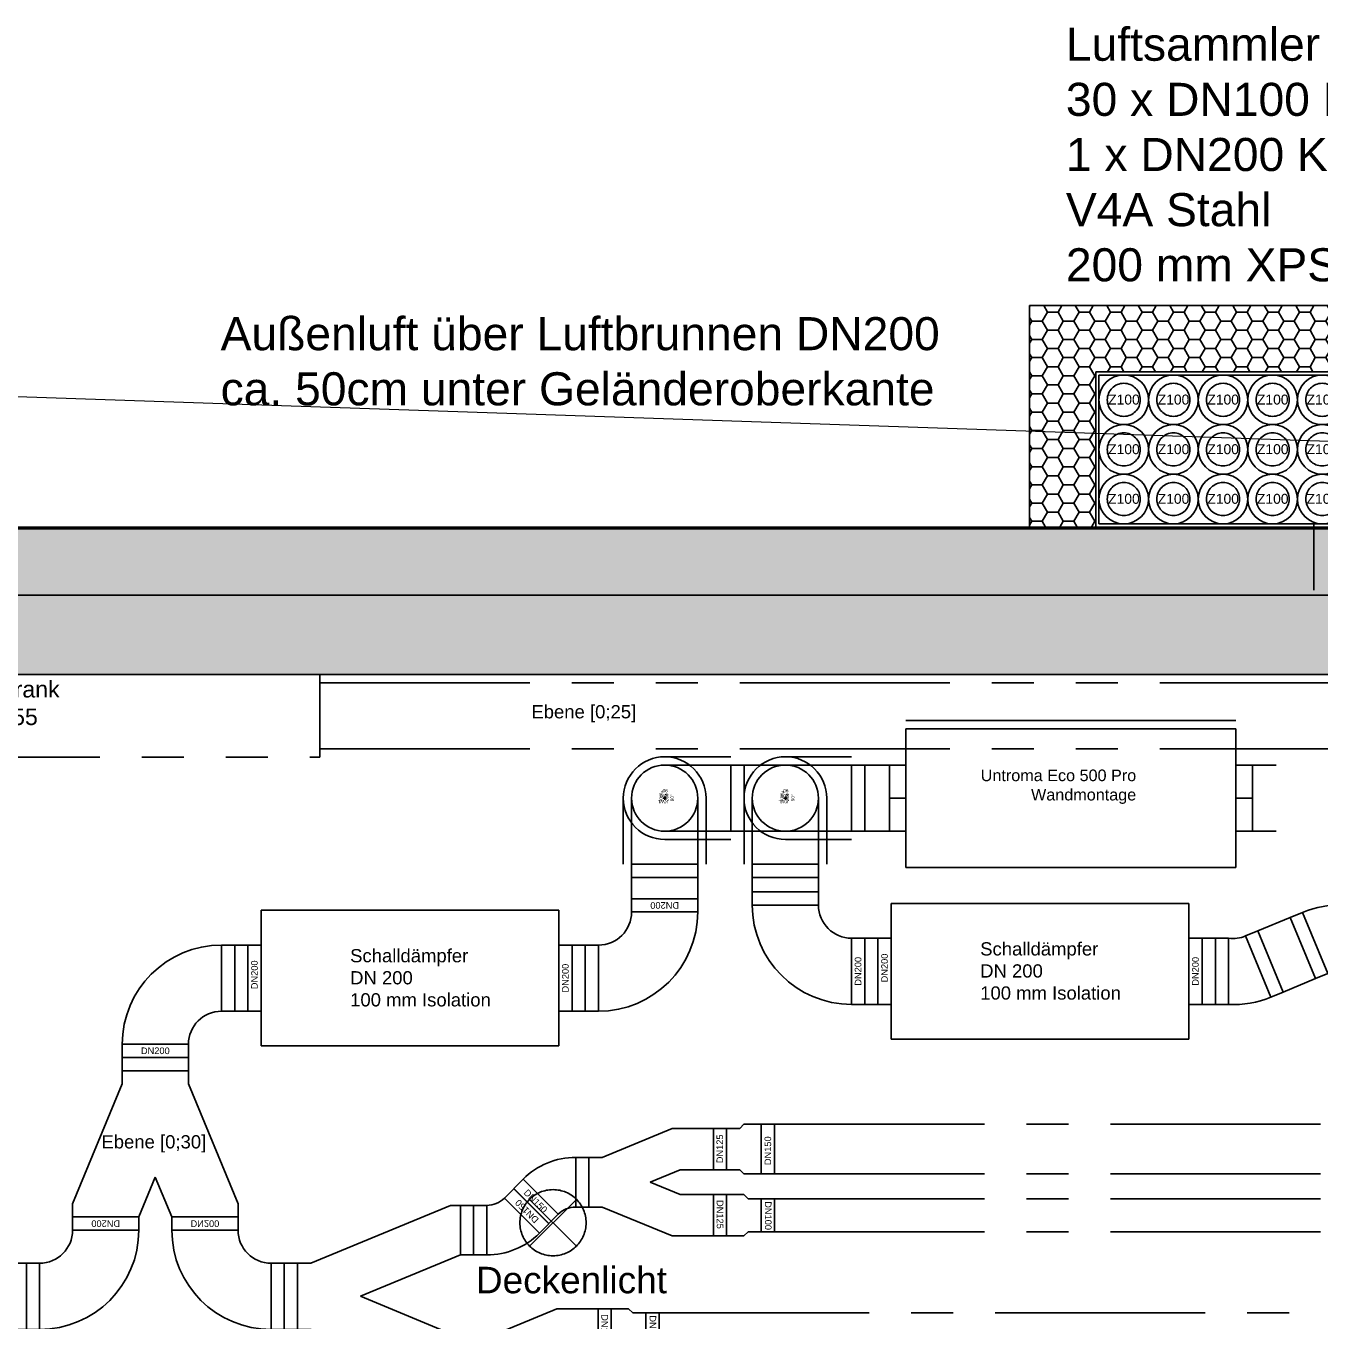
# Model space of a CAD drawing. Extents: x -4429 to 7335, y -4096 to 7109.
# Drawn here: x -208.9 to 182.4, y -2243.5 to -1852 of the extents above; entities that cross this region are included whole.
import ezdxf

# ---------------------------------------------------------------- set-up
doc = ezdxf.new("R2010")
doc.units = 0
doc.header["$LTSCALE"] = 2
for name, pattern in [('BORDER', [44.45, 12.7, -6.35, 12.7, -6.35, 0, -6.35]), ('CENTER', [50.8, 31.75, -6.35, 6.35, -6.35]), ('CENTERX2', [101.6, 63.5, -12.7, 12.7, -12.7]), ('PHANTOM', [63.5, 31.75, -6.35, 6.35, -6.35, 6.35, -6.35])]:
    doc.linetypes.add(name, pattern=pattern)
doc.layers.add('A-DETL', color=3, linetype='Continuous', lineweight=18, plot=False)
doc.layers.add('TGA ... Montageraum', color=2, linetype='Continuous', lineweight=25, plot=False)
for name, color, linetype, lineweight in [('Information', 7, 'Continuous', 25), ('Konstruktionslinien', 4, 'Continuous', 25), ('Rohbau ... Fassdendämmung', 6, 'Continuous', 25), ('TGA ... Dämmung', 6, 'Continuous', 25), ('TGA ... Elektroinstallation', 30, 'PHANTOM', 25), ('TGA ... Elektroinstallation ... Beschreibung', 30, 'Continuous', 25), ('TGA ... Elektroinstallation ... Geräte', 30, 'Continuous', 25), ('TGA ... Heizung ... Betonkernaktivierung ... Vorlauf', 1, 'BORDER', 25), ('TGA ... KWL ... Abluft', 1, 'CENTERX2', 25)]:
    doc.layers.add(name, color=color, linetype=linetype, lineweight=lineweight)
for name, color, linetype, lineweight, true_color in [('Rohbau ... Außenputz', 200, 'Continuous', 25, 0xaa00ff), ('Rohbau ... Beton', 96, 'Continuous', 25, 0x008000), ('TGA ... KWL', 160, 'Continuous', 25, 0x0055ff), ('TGA ... KWL ... Zuluft', 160, 'CENTER', 25, 0x0055ff)]:
    doc.layers.add(name, color=color, linetype=linetype, lineweight=lineweight, true_color=true_color)
doc.styles.add('textstyle3', font='')
doc.styles.get('textstyle3').set_extended_font_data('Liberation Sans')

# ---------------------------------------------------------------- blocks, each defined once
blk = doc.blocks.new('Grundstücksgrenzen')
at = {"layer": 'A-DETL'}
blk.add_line((1001.26, 2032.04), (300, 2008.24), dxfattribs=at)
blk = doc.blocks.new('EL-Verteilerschrank ZB55')
at = {"layer": 'TGA ... Elektroinstallation'}
for p, q in [((0, 25), (130, 25)), ((0, 0), (0, 25)), ((130, 0), (130, 25)), ((0, 0), (130, 0))]:
    blk.add_line(p, q, dxfattribs=at)
at = {"layer": 'TGA ... Elektroinstallation', "insert": (7.07, 23.02), "char_height": 5, "attachment_point": 1, "style": 'textstyle3'}
blk.add_mtext('Zählerschrank\\PHager ZB55\\P492TE', dxfattribs=at)
blk = doc.blocks.new('KWL-Untroma Eco 500 Pro Wandmontage')
at = {"layer": 'Konstruktionslinien'}
for p, q in [((-5, 20.95), (0, 20.95)), ((104.8, 20.95), (99.8, 20.95))]:
    blk.add_line(p, q, dxfattribs=at)
at = {"layer": 'TGA ... KWL'}
for p, q in [((0, 44.4), (99.8, 44.4)), ((0, 41.9), (99.8, 41.9)), ((0, 41.9), (0, 0)), ((99.8, 0), (99.8, 41.9)), ((0, 30.95), (-5, 30.95)), ((-5, 10.95), (-5, 30.95)), ((99.8, 30.95), (104.8, 30.95)), ((104.8, 10.95), (104.8, 30.95)), ((0, 10.95), (-5, 10.95)), ((99.8, 10.95), (104.8, 10.95)), ((0, 0), (99.8, 0))]:
    blk.add_line(p, q, dxfattribs=at)
at = {"layer": 'TGA ... KWL', "insert": (69.63, 29.58), "char_height": 3.5, "attachment_point": 3, "style": 'textstyle3'}
blk.add_mtext('Untroma Eco 500 Pro\\PWandmontage', dxfattribs=at)
blk = doc.blocks.new('KWL-Bogen-90-200')
at = {"layer": 'TGA ... KWL'}
for p, q in [((30, 14), (30, 34)), ((34, 34), (30, 34)), ((34, 14), (34, 34)), ((34, 14), (30, 14)), ((20, 4), (0, 4)), ((0, 4), (0, 0)), ((20, 4), (20, 0)), ((20, 0), (0, 0))]:
    blk.add_line(p, q, dxfattribs=at)
for radius in [30, 10]:
    blk.add_arc((30, 4), radius, 90, 180, dxfattribs=at)
at = {"layer": 'TGA ... KWL', "insert": (5.65, 3.03), "char_height": 2, "attachment_point": 1, "style": 'textstyle3'}
blk.add_mtext('DN200', dxfattribs=at)
blk = doc.blocks.new('KWL-Bogen-45-150')
at = {"layer": 'TGA ... KWL'}
for p, q in [((6.59, 19.91), (9.42, 22.74)), ((17.2, 9.3), (6.59, 19.91)), ((20.03, 12.13), (9.42, 22.74)), ((17.2, 9.3), (20.03, 12.13)), ((15, 4), (0, 4)), ((0, 4), (0, 0)), ((15, 4), (15, 0)), ((15, 0), (0, 0))]:
    blk.add_line(p, q, dxfattribs=at)
for radius in [22.5, 7.5]:
    blk.add_arc((22.5, 4), radius, 135, 180, dxfattribs=at)
at = {"layer": 'TGA ... KWL', "insert": (3, 3), "char_height": 2, "attachment_point": 1, "style": 'textstyle3'}
blk.add_mtext('DN150', dxfattribs=at)
blk = doc.blocks.new('KWL-Luftverteiler 2-4-gegenüber')
at = {"layer": 'TGA ... KWL'}
for p, q in [((123.84, 100.44), (123.84, 108.44)), ((123.84, 108.44), (143.84, 108.44)), ((143.84, 100.44), (143.84, 108.44)), ((123.84, 104.44), (143.84, 104.44)), ((108.84, 64.23), (123.84, 100.44)), ((158.84, 64.23), (143.84, 100.44)), ((290.07, 87), (268.95, 78.25)), ((302.56, 87), (290.07, 87)), ((302.56, 74.5), (302.56, 87)), ((264.95, 78.25), (268.95, 78.25)), ((292.56, 74.5), (283.5, 70.75)), ((302.56, 74.5), (292.56, 74.5)), ((0, 72.5), (12.49, 72.5)), ((0, 60), (0, 72.5)), ((12.49, 72.5), (33.61, 63.75)), ((128.84, 60.25), (133.84, 72.32)), ((138.84, 60.25), (133.84, 72.32)), ((292.56, 67), (283.5, 70.75)), ((302.56, 67), (292.56, 67)), ((302.56, 54.5), (302.56, 67)), ((37.61, 63.75), (33.61, 63.75)), ((37.61, 63.75), (37.61, 48.75)), ((44.59, 63.75), (37.61, 63.75)), ((41.61, 63.75), (41.61, 48.75)), ((44.59, 63.75), (86.84, 46.25)), ((108.84, 60.25), (108.84, 64.23)), ((158.84, 60.25), (158.84, 64.23)), ((223.09, 63.75), (180.84, 46.25)), ((223.09, 63.75), (230.08, 63.75)), ((226.08, 63.75), (226.08, 48.75)), ((230.08, 63.75), (230.08, 48.75)), ((268.95, 63.25), (264.95, 63.25)), ((290.07, 54.5), (268.95, 63.25)), ((0, 60), (10, 60)), ((10, 60), (19.05, 56.25)), ((10, 52.5), (19.05, 56.25)), ((0, 52.5), (10, 52.5)), ((0, 40), (0, 52.5)), ((302.56, 54.5), (290.07, 54.5)), ((12.49, 40), (33.61, 48.75)), ((33.61, 48.75), (37.61, 48.75)), ((37.61, 48.75), (37.61, 48.75)), ((37.61, 48.75), (41.61, 48.75)), ((41.61, 48.75), (71.79, 36.25)), ((226.08, 48.75), (195.9, 36.25)), ((230.08, 48.75), (226.08, 48.75)), ((230.08, 48.75), (230.08, 48.75)), ((86.84, 46.25), (94.84, 46.25)), ((90.84, 26.25), (90.84, 46.25)), ((94.84, 26.25), (94.84, 46.25)), ((180.84, 46.25), (172.84, 46.25)), ((172.84, 26.25), (172.84, 46.25)), ((176.84, 26.25), (176.84, 46.25)), ((0, 40), (12.49, 40)), ((41.61, 23.75), (71.79, 36.25)), ((226.08, 23.75), (195.9, 36.25)), ((0, 32.5), (12.49, 32.5)), ((0, 20), (0, 32.5)), ((12.49, 32.5), (33.61, 23.75)), ((255.2, 32.5), (234.08, 23.75)), ((267.69, 32.5), (255.2, 32.5)), ((267.69, 20), (267.69, 32.5)), ((37.61, 23.75), (33.61, 23.75)), ((37.61, 23.75), (37.61, 8.75)), ((41.61, 23.75), (37.61, 23.75)), ((41.61, 23.75), (41.61, 8.75)), ((44.59, 8.75), (86.84, 26.25)), ((86.84, 26.25), (94.84, 26.25)), ((180.84, 26.25), (172.84, 26.25)), ((223.09, 8.75), (180.84, 26.25)), ((226.08, 23.75), (226.08, 8.75)), ((226.08, 23.75), (230.08, 23.75)), ((230.08, 23.75), (230.08, 8.75)), ((230.08, 23.75), (234.08, 23.75)), ((0, 20), (10, 20)), ((10, 20), (19.05, 16.25)), ((257.69, 20), (248.63, 16.25)), ((267.69, 20), (257.69, 20)), ((10, 12.5), (19.05, 16.25)), ((257.69, 12.5), (248.63, 16.25)), ((0, 12.5), (10, 12.5)), ((0, 0), (0, 12.5)), ((267.69, 12.5), (257.69, 12.5)), ((267.69, 0), (267.69, 12.5)), ((12.49, 0), (33.61, 8.75)), ((33.61, 8.75), (37.61, 8.75)), ((37.61, 8.75), (37.61, 8.75)), ((37.61, 8.75), (44.59, 8.75)), ((230.08, 8.75), (223.09, 8.75)), ((234.08, 8.75), (230.08, 8.75)), ((230.08, 8.75), (230.08, 8.75)), ((255.2, 0), (234.08, 8.75)), ((0, 0), (12.49, 0)), ((267.69, 0), (255.2, 0))]:
    blk.add_line(p, q, dxfattribs=at)
for name, p, rotation in [('KWL-Bogen-45-150', (242.21, 68.83), 315), ('KWL-Bogen-45-150', (252.81, 58.17), 135), ('KWL-Bogen-90-200', (128.84, 60.25), 180)]:
    blk.add_blockref(name, p, dxfattribs=dict(at, rotation=rotation))
at = {"layer": 'TGA ... KWL', "yscale": -1}
blk.add_blockref('KWL-Bogen-90-200', (138.84, 60.25), dxfattribs=at)
blk = doc.blocks.new('KWL-Zuluft-100')
at = {"layer": 'TGA ... KWL ... Zuluft'}
blk.add_circle((0, 0), 5, dxfattribs=at)
at = {"layer": 'TGA ... Montageraum'}
blk.add_circle((0, 0), 7.5, dxfattribs=at)
at = {"layer": 'TGA ... KWL ... Zuluft', "insert": (-4.74, 1.58), "char_height": 5, "attachment_point": 1, "style": 'textstyle3'}
blk.add_mtext('\\H3;Z100', dxfattribs=at)
blk = doc.blocks.new('KWL-Luftbrunnensammler')
at = {"layer": 'TGA ... Dämmung', "transparency": 33554687}
h = blk.add_hatch(dxfattribs=at)
h.set_pattern_fill('HONEY', color=256, style=0, pattern_type=0)
h.paths.add_polyline_path([(171, -1), (171, 66), (-21, 66), (-21, -1), (-1, -1), (-1, 46), (151, 46), (151, -1)], flags=0)
at = {"layer": 'TGA ... Dämmung'}
for p, q in [((-21, 66), (171, 66)), ((-21, -1), (-21, 66)), ((171, -1), (171, 66)), ((-1, -1), (-21, -1)), ((171, -1), (151, -1))]:
    blk.add_line(p, q, dxfattribs=at)
at = {"layer": 'TGA ... KWL'}
for p, q in [((-1, 46), (151, 46)), ((-1, -1), (-1, 46)), ((0, 45), (150, 45)), ((0, 0), (0, 45)), ((150, 0), (150, 45)), ((151, -1), (151, 46)), ((0, 0), (150, 0)), ((65, -20), (65, 0)), ((85, -20), (85, 0)), ((-1, -1), (151, -1))]:
    blk.add_line(p, q, dxfattribs=at)
for p in [(7.5, 37.5), (22.5, 37.5), (37.5, 37.5), (52.5, 37.5), (67.5, 37.5), (82.5, 37.5), (97.5, 37.5), (112.5, 37.5), (127.5, 37.5), (142.5, 37.5), (7.5, 22.5), (22.5, 22.5), (37.5, 22.5), (52.5, 22.5), (67.5, 22.5), (82.5, 22.5), (97.5, 22.5), (112.5, 22.5), (127.5, 22.5), (142.5, 22.5), (7.5, 7.5), (22.5, 7.5), (37.5, 7.5), (52.5, 7.5), (67.5, 7.5), (82.5, 7.5), (97.5, 7.5), (112.5, 7.5), (127.5, 7.5), (142.5, 7.5)]:
    blk.add_blockref('KWL-Zuluft-100', p, dxfattribs=at)
at = {"layer": 'TGA ... KWL', "insert": (-10, 150), "char_height": 10, "attachment_point": 1, "style": 'textstyle3'}
blk.add_mtext('Luftsammler\\P30 x DN100 Drainagerohr\\P1 x DN200 KG2000\\PV4A Stahl\\P200 mm XPS Dämmung', dxfattribs=at)
blk = doc.blocks.new('KWL-Bogen-90-200-Projektion')
at = {"layer": 'Konstruktionslinien'}
for p, q in [((19.5, 10), (20.5, 10)), ((20, 10.5), (20, 9.5))]:
    blk.add_line(p, q, dxfattribs=at)
at = {"layer": 'TGA ... KWL'}
for p, q in [((-4, 0), (-4, 20)), ((0, 20), (-4, 20)), ((0, 0), (0, 20)), ((20, 20), (0, 20)), ((0, 0), (-4, 0)), ((20, 0), (0, 0))]:
    blk.add_line(p, q, dxfattribs=at)
blk.add_circle((20, 10), 10, dxfattribs=at)
at = {"layer": 'TGA ... Montageraum'}
for p, q in [((20, 22.5), (0, 22.5)), ((20, -2.5), (0, -2.5))]:
    blk.add_line(p, q, dxfattribs=at)
blk.add_arc((20, 10), 12.5, 270, 90, dxfattribs=at)
at = {"layer": 'TGA ... KWL', "insert": (19.07, 11.57), "char_height": 1, "attachment_point": 1, "style": 'textstyle3'}
blk.add_mtext('KWL\\P200\\P90%%d', dxfattribs=at)
blk = doc.blocks.new('KWL-Schalldämfer')
at = {"layer": 'TGA ... KWL'}
for p, q in [((8, 30.5), (98, 30.5)), ((8, 30.5), (8, 20)), ((98, 30.5), (98, 20)), ((0, 0), (0, 20)), ((0, 20), (4, 20)), ((4, 0), (4, 20)), ((4, 20), (8, 20)), ((8, 0), (8, 20)), ((98, 0), (98, 20)), ((98, 20), (102, 20)), ((102, 0), (102, 20)), ((102, 20), (106, 20)), ((106, 0), (106, 20)), ((4, 0), (0, 0)), ((8, 0), (4, 0)), ((8, -10.5), (8, 0)), ((102, 0), (98, 0)), ((98, -10.5), (98, 0)), ((106, 0), (102, 0)), ((8, -10.5), (98, -10.5))]:
    blk.add_line(p, q, dxfattribs=at)
at = {"layer": 'TGA ... KWL', "insert": (34.9, 18.78), "char_height": 4, "attachment_point": 1, "style": 'textstyle3'}
blk.add_mtext('Schalldämpfer\\PDN 200\\P100 mm Isolation', dxfattribs=at)
at = {"layer": 'TGA ... KWL', "char_height": 2, "attachment_point": 1, "rotation": 90, "style": 'textstyle3'}
for insert in [(4.97, 6.65), (98.97, 5.65)]:
    blk.add_mtext('DN200', dxfattribs=dict(at, insert=insert))
blk = doc.blocks.new('KWL-Reduktion-125-100')
at = {"layer": 'TGA ... KWL'}
for p, q in [((1.25, 14.5), (1.25, 18.5)), ((1.25, 18.5), (11.25, 18.5)), ((11.25, 14.5), (11.25, 18.5)), ((1.25, 14.5), (11.25, 14.5)), ((1.25, 10.5), (1.25, 14.5)), ((11.25, 10.5), (11.25, 14.5)), ((0, 9.25), (1.25, 10.5)), ((0, 4), (0, 9.25)), ((11.25, 10.5), (12.5, 9.25)), ((12.5, 4), (12.5, 9.25)), ((12.5, 4), (0, 4)), ((0, 0), (0, 4)), ((12.5, 0), (12.5, 4)), ((12.5, 0), (0, 0))]:
    blk.add_line(p, q, dxfattribs=at)
at = {"layer": 'TGA ... KWL', "char_height": 2, "attachment_point": 1, "style": 'textstyle3'}
for s, insert in [('DN100', (2, 17.59)), ('DN125', (1.65, 3.03))]:
    blk.add_mtext(s, dxfattribs=dict(at, insert=insert))
blk = doc.blocks.new('KWL-Reduktion-150-125')
at = {"layer": 'TGA ... KWL'}
for p, q in [((1.25, 14.5), (1.25, 18.5)), ((1.25, 18.5), (13.75, 18.5)), ((13.75, 14.5), (13.75, 18.5)), ((1.25, 14.5), (13.75, 14.5)), ((1.25, 10.5), (1.25, 14.5)), ((13.75, 10.5), (13.75, 14.5)), ((0, 9.25), (1.25, 10.5)), ((0, 4), (0, 9.25)), ((13.75, 10.5), (15, 9.25)), ((15, 4), (15, 9.25)), ((15, 4), (0, 4)), ((0, 0), (0, 4)), ((15, 0), (15, 4)), ((15, 0), (0, 0))]:
    blk.add_line(p, q, dxfattribs=at)
at = {"layer": 'TGA ... KWL', "char_height": 2, "attachment_point": 1, "style": 'textstyle3'}
for s, insert in [('DN125', (3.24, 17.56)), ('DN150', (2.66, 3.03))]:
    blk.add_mtext(s, dxfattribs=dict(at, insert=insert))
blk = doc.blocks.new('KWL-Bogen-30-200')
at = {"layer": 'TGA ... KWL'}
for p, q in [((-2.14, 16.65), (-0.61, 20.35)), ((17.87, 12.7), (-0.61, 20.35)), ((16.34, 9), (-2.19, 16.68)), ((16.34, 9), (17.87, 12.7)), ((15, 4), (-5, 4)), ((-5, 4), (-5, 0)), ((15, 4), (15, 0)), ((15, 0), (-5, 0))]:
    blk.add_line(p, q, dxfattribs=at)
for radius, start in [(30, 155.0063), (10, 150)]:
    blk.add_arc((25, 4), radius, start, 180, dxfattribs=at)
blk = doc.blocks.new('EL-Licht')
at = {"layer": 'TGA ... Elektroinstallation'}
for p, q in [((7.07, -7.07), (-7.07, 7.07)), ((-7.07, -7.07), (7.07, 7.07))]:
    blk.add_line(p, q, dxfattribs=at)
blk.add_circle((0, 0), 10, dxfattribs=at)
blk = doc.blocks.new('EL-Licht-Decke')
at = {"layer": 'TGA ... Elektroinstallation ... Geräte'}
blk.add_blockref('EL-Licht', (0, 0), dxfattribs=at)
at = {"layer": 'TGA ... Elektroinstallation ... Beschreibung', "insert": (-23.31, -13.33), "char_height": 8, "attachment_point": 1, "line_spacing_factor": 0.903614, "style": 'textstyle3'}
blk.add_mtext('Deckenlicht', dxfattribs=at)

msp = doc.modelspace()

# ---------------------------------------------------------------- hatches: boundary and pattern name
at = {"layer": 'Rohbau ... Beton', "transparency": 33554687}
h = msp.add_hatch(dxfattribs=at)
h.set_pattern_fill('ANSI33', color=256, style=0, pattern_type=0)
h.paths.add_polyline_path([(-412, -3000), (-388, -3000), (-388, -2522), (-388, -2502), (-388, -2048), (890, -2048), (890, -2502), (890, -2522), (890, -3000), (914, -3000), (914, -2024), (-412, -2024)], flags=0)
at = {"layer": 'Rohbau ... Fassdendämmung', "transparency": 33554687}
h = msp.add_hatch(dxfattribs=at)
h.set_pattern_fill('HONEY', color=256, style=0, pattern_type=0)
h.paths.add_polyline_path([(-432, -2004), (347, -2004), (934, -2004), (934, -3020), (790, -3020), (790, -3000), (914, -3000), (914, -2024), (347, -2024), (-412, -2024), (-412, -3000), (-288, -3000), (-288, -3020), (-432, -3020)], flags=0)

# ---------------------------------------------------------------- linework, layer by layer
at = {"layer": 'Rohbau ... Außenputz'}
msp.add_line((-432.5, -2003.5), (347.5, -2003.5), dxfattribs=at)
at = {"layer": 'Rohbau ... Beton'}
for p, q in [((-412, -2024), (914, -2024)), ((-388, -2048), (890, -2048))]:
    msp.add_line(p, q, dxfattribs=at)
at = {"layer": 'Rohbau ... Fassdendämmung'}
for p, q in [((-432, -2004), (347, -2004)), ((-412, -2024), (347, -2024))]:
    msp.add_line(p, q, dxfattribs=at)
at = {"layer": 'TGA ... Elektroinstallation'}
for p, q in [((-120, -2050.5), (218.94, -2050.5)), ((-120, -2070.5), (218.94, -2070.5))]:
    msp.add_line(p, q, dxfattribs=at)
at = {"layer": 'TGA ... KWL'}
for p, q in [((52.2, -2095.4), (44.76, -2095.4)), ((10.76, -2113.75), (10.76, -2109.4)), ((30.76, -2113.75), (30.76, -2109.4))]:
    msp.add_line(p, q, dxfattribs=at)
at = {"layer": 'TGA ... KWL ... Abluft'}
for p, q in [((321.5, -2075.4), (162, -2075.4)), ((321.5, -2095.4), (162, -2095.4)), ((163.59, -2125.54), (173.4, -2121.48)), ((171.24, -2144.02), (181.06, -2139.96))]:
    msp.add_line(p, q, dxfattribs=at)
at = {"layer": 'TGA ... KWL ... Zuluft'}
for p, q in [((52.2, -2075.4), (8.26, -2075.4)), ((52.2, -2095.4), (8.26, -2095.4)), ((-25.74, -2115.81), (-25.74, -2109.4)), ((-5.74, -2115.81), (-5.74, -2109.4)), ((17.48, -2184), (824.84, -2184)), ((17.48, -2199), (824.84, -2199)), ((17.48, -2206.5), (775.51, -2206.5)), ((17.48, -2216.5), (775.51, -2216.5)), ((-17.39, -2241), (760.51, -2241))]:
    msp.add_line(p, q, dxfattribs=at)

# ---------------------------------------------------------------- block references
at = {"layer": 'Information', "rotation": 356.1}
msp.add_blockref('Grundstücksgrenzen', (-866.16, -3939.78), dxfattribs=at)
at = {"layer": 'TGA ... Dämmung'}
msp.add_blockref('KWL-Luftbrunnensammler', (115.58, -2002.5), dxfattribs=at)
at = {"layer": 'TGA ... Elektroinstallation'}
msp.add_blockref('EL-Verteilerschrank ZB55', (-250, -2073), dxfattribs=at)
at = {"layer": 'TGA ... Elektroinstallation ... Beschreibung'}
msp.add_blockref('EL-Licht-Decke', (-49.5, -2213.75), dxfattribs=at)
at = {"layer": 'TGA ... Heizung ... Betonkernaktivierung ... Vorlauf'}
for p, rotation in [((44.76, -2147.75), 90), ((-5.74, -2115.81), 180)]:
    msp.add_blockref('KWL-Bogen-90-200', p, dxfattribs=dict(at, rotation=rotation))
msp.add_blockref('KWL-Bogen-90-200', (-179.74, -2163.81), dxfattribs=at)
at = {"layer": 'TGA ... KWL'}
for p in [(44.76, -2147.75), (-145.74, -2149.81)]:
    msp.add_blockref('KWL-Schalldämfer', p, dxfattribs=at)
at = {"layer": 'TGA ... KWL ... Zuluft'}
for name, p in [('KWL-Untroma Eco 500 Pro Wandmontage', (57.2, -2106.35)), ('KWL-Luftverteiler 2-4-gegenüber', (-303.58, -2272.25))]:
    msp.add_blockref(name, p, dxfattribs=at)
for name, p, rotation in [('KWL-Bogen-90-200-Projektion', (4.26, -2075.4), 180), ('KWL-Bogen-90-200-Projektion', (-5.74, -2105.4), 90), ('KWL-Bogen-90-200-Projektion', (40.76, -2075.4), 180), ('KWL-Bogen-90-200-Projektion', (30.76, -2105.4), 90), ('KWL-Bogen-30-200', (175.32, -2126.1), 292.5000000000001), ('KWL-Bogen-30-200', (169.33, -2139.4), 112.5), ('KWL-Reduktion-150-125', (17.48, -2199), 90), ('KWL-Reduktion-125-100', (-1.02, -2205.25), 270), ('KWL-Reduktion-125-100', (-35.89, -2239.75), 270)]:
    msp.add_blockref(name, p, dxfattribs=dict(at, rotation=rotation))

# ---------------------------------------------------------------- texts
at = {"layer": 'TGA ... Elektroinstallation', "insert": (-56.04, -2057.29), "char_height": 4, "attachment_point": 1, "style": 'textstyle3'}
msp.add_mtext('Ebene [0;25] ', dxfattribs=at)
at = {"layer": 'TGA ... KWL', "insert": (-186.04, -2187.29), "char_height": 4, "attachment_point": 1, "style": 'textstyle3'}
msp.add_mtext('Ebene [0;30] ', dxfattribs=at)
at = {"layer": 'TGA ... KWL ... Zuluft', "insert": (-150, -1940), "char_height": 10, "attachment_point": 1, "style": 'textstyle3'}
msp.add_mtext('Außenluft über Luftbrunnen DN200\\Pca. 50cm unter Geländeroberkante', dxfattribs=at)

doc.saveas('drawing.dxf')
